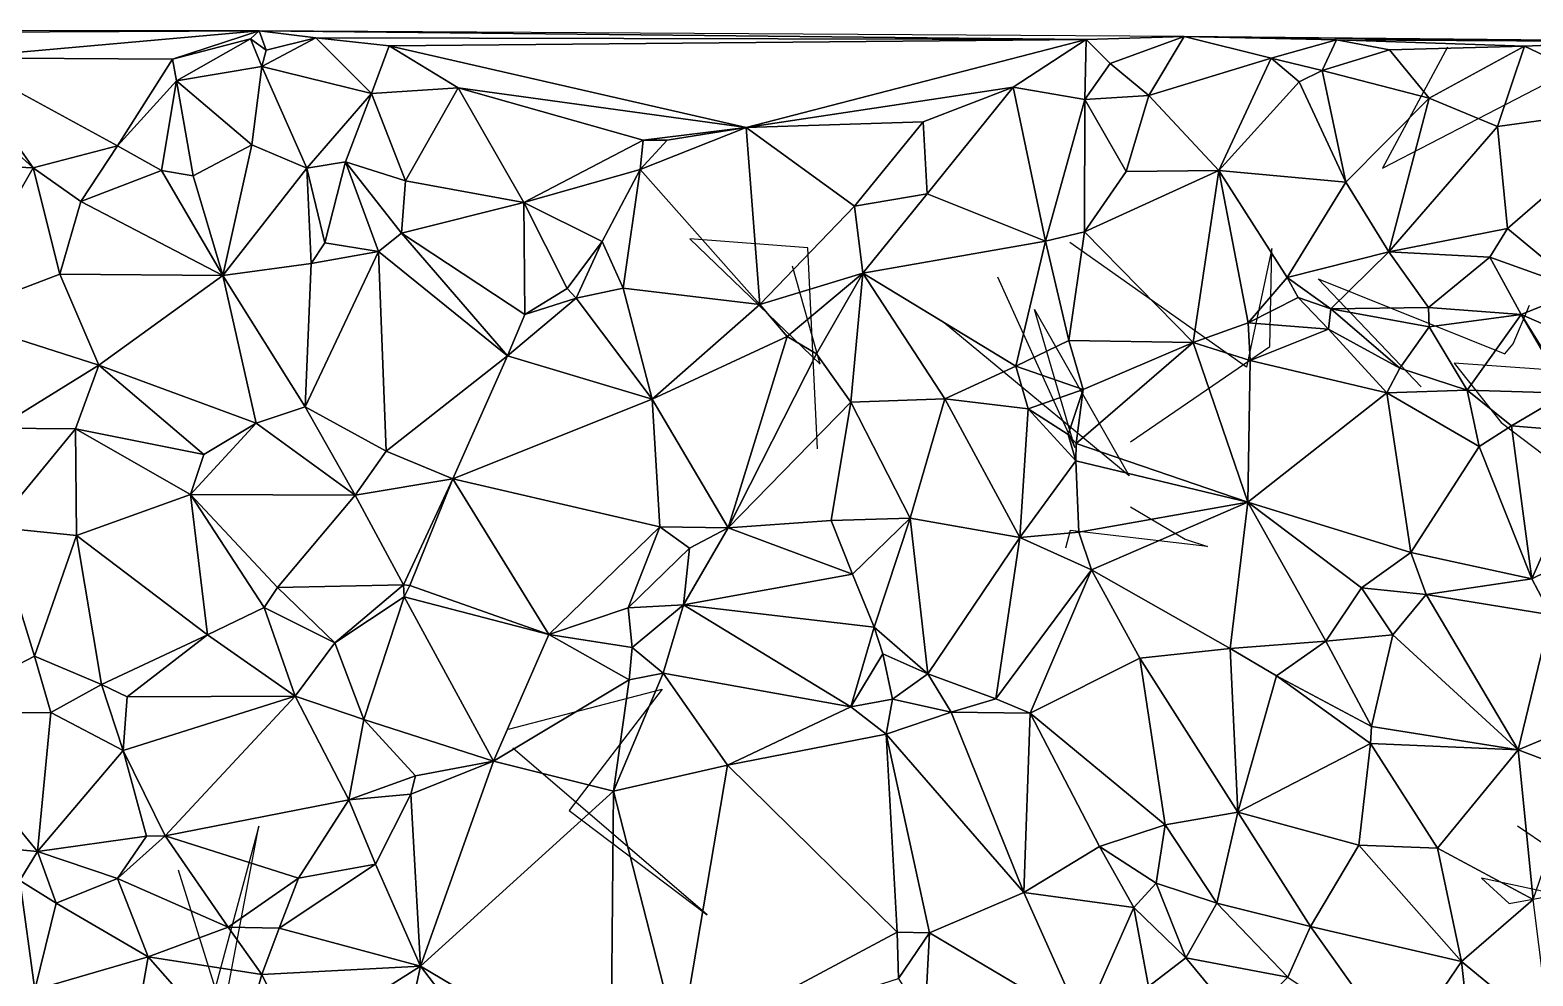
# Model space of a CAD drawing. Header units: metres. Extents: x -15.6 to 15.7, y -15.7 to 15.8.
# Drawn here: x -1.67 to 9.44, y 7.98 to 14.98 of the extents above; entities that cross this region are included whole.
import ezdxf

# ---------------------------------------------------------------- set-up
doc = ezdxf.new("R2010")
doc.units = ezdxf.units.M
doc.layers.add('CRACKS', color=1, linetype='Continuous')
doc.layers.add('STREET_MESH', color=7, linetype='Continuous')

msp = doc.modelspace()

# ---------------------------------------------------------------- linework, layer by layer
at = {"layer": 'CRACKS'}
for points in [[(8.812, 14.851, 0.1), (8.331, 13.956, 0.1), (9.742, 14.685, 0.1), (10.006, 14.154, 0.1), (9.6, 13.325, 0.1)], [(4.155, 11.879, 0.1), (4.084, 13.367, 0.1), (3.211, 13.434, 0.1), (4.173, 12.506, 0.1), (3.969, 13.231, 0.1)], [(6.469, 11.932, 0.1), (7.5, 12.636, 0.1), (7.513, 13.361, 0.1), (7.327, 12.483, 0.1), (6.02, 13.406, 0.1)], [(5.485, 13.151, 0.1), (6.056, 11.889, 0.1), (5.76, 12.91, 0.1), (6.459, 11.68, 0.1), (5.092, 12.811, 0.1)], [(8.618, 12.338, 0.1), (7.856, 13.137, 0.1), (9.237, 12.582, 0.1), (9.299, 12.656, 0.1), (9.419, 12.943, 0.1)], [(9.564, 12.137, 0.1), (10.564, 12.393, 0.1), (8.862, 12.514, 0.1), (9.21, 12.075, 0.1), (9.679, 11.718, 0.1)], [(6.469, 11.45, 0.1), (6.874, 11.211, 0.1), (7.039, 11.156, 0.1), (6.022, 11.274, 0.1), (5.988, 11.143, 0.1)], [(1.869, 9.804, 0.1), (3.006, 10.1, 0.1), (2.318, 9.202, 0.1), (3.339, 8.431, 0.1), (1.902, 9.664, 0.1)], [(-0.573, 8.764, 0.1), (-0.239, 7.696, 0.1), (0.023, 9.088, 0.1), (-0.383, 7.578, 0.1), (-0.652, 7.85, 0.1)], [(9.33, 9.089, 0.1), (10.287, 8.439, 0.1), (9.063, 8.702, 0.1), (9.268, 8.514, 0.1), (10.321, 8.707, 0.1)]]:
    msp.add_polyline3d(points, dxfattribs=at)
at = {"layer": 'STREET_MESH'}
for points in [[(-5.147, 14.947), (0.025, 14.972), (-8.752, 14.978)], [(-5.147, 14.947), (-2.218, 14.773), (0.025, 14.972)], [(-2.218, 14.773), (-0.614, 14.762), (0.025, 14.972)], [(0.025, 14.972), (-0.614, 14.762), (-0.037, 14.913)], [(-0.614, 14.762), (-0.586, 14.601), (-0.037, 14.913)], [(-0.586, 14.601), (0.045, 14.709), (-0.037, 14.913)], [(0.078, 14.828), (0.025, 14.972), (-0.037, 14.913)], [(0.045, 14.709), (0.078, 14.828), (-0.037, 14.913)], [(6.866, 14.929), (0.025, 14.972), (6.141, 14.908)], [(0.025, 14.972), (0.444, 14.92), (6.141, 14.908)], [(0.078, 14.828), (0.444, 14.92), (0.025, 14.972)], [(0.045, 14.709), (0.856, 14.509), (0.444, 14.92)], [(0.078, 14.828), (0.045, 14.709), (0.444, 14.92)], [(0.444, 14.92), (0.986, 14.862), (6.141, 14.908)], [(0.444, 14.92), (0.856, 14.509), (0.986, 14.862)], [(0.986, 14.862), (3.626, 14.257), (6.141, 14.908)], [(3.626, 14.257), (5.602, 14.555), (6.141, 14.908)], [(5.602, 14.555), (6.132, 14.463), (6.141, 14.908)], [(6.132, 14.463), (6.318, 14.729), (6.141, 14.908)], [(6.318, 14.729), (6.866, 14.929), (6.141, 14.908)], [(6.318, 14.729), (6.604, 14.493), (6.866, 14.929)], [(6.604, 14.493), (7.508, 14.769), (6.866, 14.929)], [(10.211, 14.894), (13.34, 14.865), (6.866, 14.929)], [(7.991, 14.904), (10.211, 14.894), (6.866, 14.929)], [(7.508, 14.769), (7.991, 14.904), (6.866, 14.929)], [(7.508, 14.769), (7.885, 14.678), (7.991, 14.904)], [(7.885, 14.678), (8.384, 14.83), (7.991, 14.904)], [(10.211, 14.894), (7.991, 14.904), (9.382, 14.859)], [(7.991, 14.904), (8.384, 14.83), (9.382, 14.859)], [(10.211, 14.894), (9.382, 14.859), (10.307, 14.42)], [(0.856, 14.509), (1.497, 14.549), (0.986, 14.862)], [(1.497, 14.549), (3.626, 14.257), (0.986, 14.862)], [(7.885, 14.678), (8.676, 14.473), (8.384, 14.83)], [(8.384, 14.83), (8.676, 14.473), (9.382, 14.859)], [(8.676, 14.473), (9.182, 14.265), (9.382, 14.859)], [(9.382, 14.859), (9.182, 14.265), (10.307, 14.42)], [(-2.218, 14.773), (-2.244, 14.501), (-1.645, 13.958)], [(-1.022, 14.122), (-2.218, 14.773), (-1.645, 13.958)], [(-1.022, 14.122), (-0.614, 14.762), (-2.218, 14.773)], [(-1.022, 14.122), (-0.586, 14.601), (-0.614, 14.762)], [(-0.586, 14.601), (-0.029, 14.128), (0.045, 14.709)], [(-0.029, 14.128), (0.379, 13.956), (0.045, 14.709)], [(0.045, 14.709), (0.379, 13.956), (0.856, 14.509)], [(6.318, 14.729), (6.132, 14.463), (6.604, 14.493)], [(7.122, 13.939), (7.508, 14.769), (6.604, 14.493)], [(7.508, 14.769), (7.122, 13.939), (7.715, 14.595)], [(7.885, 14.678), (7.508, 14.769), (7.715, 14.595)], [(8.062, 13.853), (7.885, 14.678), (7.715, 14.595)], [(8.676, 14.473), (7.885, 14.678), (8.062, 13.853)], [(-1.022, 14.122), (-0.695, 13.938), (-0.586, 14.601)], [(-0.695, 13.938), (-0.461, 13.899), (-0.586, 14.601)], [(-0.586, 14.601), (-0.461, 13.899), (-0.029, 14.128)], [(7.122, 13.939), (8.062, 13.853), (7.715, 14.595)], [(-2.244, 14.501), (-2.743, 14.008), (-1.645, 13.958)], [(0.379, 13.956), (0.665, 14.002), (0.856, 14.509)], [(0.665, 14.002), (1.107, 13.862), (0.856, 14.509)], [(1.107, 13.862), (1.497, 14.549), (0.856, 14.509)], [(1.107, 13.862), (1.983, 13.701), (1.497, 14.549)], [(1.497, 14.549), (2.865, 14.164), (3.626, 14.257)], [(1.497, 14.549), (1.983, 13.701), (2.865, 14.164)], [(4.936, 14.299), (5.602, 14.555), (3.626, 14.257)], [(4.936, 14.299), (4.966, 13.765), (5.602, 14.555)], [(5.602, 14.555), (4.966, 13.765), (5.841, 13.415)], [(6.132, 14.463), (5.602, 14.555), (5.841, 13.415)], [(6.128, 13.484), (6.132, 14.463), (5.841, 13.415)], [(6.132, 14.463), (6.128, 13.484), (6.438, 13.932)], [(6.604, 14.493), (6.132, 14.463), (6.438, 13.932)], [(7.122, 13.939), (6.604, 14.493), (6.438, 13.932)], [(8.676, 14.473), (8.062, 13.853), (8.38, 13.337)], [(8.676, 14.473), (8.38, 13.337), (9.182, 14.265)], [(9.182, 14.265), (9.256, 13.51), (10.307, 14.42)], [(9.256, 13.51), (9.805, 13.054), (10.307, 14.42)], [(3.626, 14.257), (3.042, 14.164), (2.842, 13.947)], [(3.727, 12.946), (3.626, 14.257), (2.842, 13.947)], [(2.865, 14.164), (3.042, 14.164), (3.626, 14.257)], [(4.429, 13.675), (4.936, 14.299), (3.626, 14.257)], [(3.727, 12.946), (4.429, 13.675), (3.626, 14.257)], [(4.429, 13.675), (4.966, 13.765), (4.936, 14.299)], [(8.38, 13.337), (9.256, 13.51), (9.182, 14.265)], [(-1.293, 13.709), (-1.022, 14.122), (-1.645, 13.958)], [(-1.293, 13.709), (-0.695, 13.938), (-1.022, 14.122)], [(-0.029, 14.128), (-0.461, 13.899), (-0.243, 13.162)], [(0.379, 13.956), (-0.029, 14.128), (-0.243, 13.162)], [(2.865, 14.164), (1.983, 13.701), (2.842, 13.947)], [(3.042, 14.164), (2.865, 14.164), (2.842, 13.947)], [(-2.743, 14.008), (-2.275, 12.855), (-1.645, 13.958)], [(0.379, 13.956), (0.512, 13.403), (0.665, 14.002)], [(0.665, 14.002), (0.512, 13.403), (0.909, 13.34)], [(1.079, 13.474), (0.665, 14.002), (0.909, 13.34)], [(1.107, 13.862), (0.665, 14.002), (1.079, 13.474)], [(-2.275, 12.855), (-1.448, 13.171), (-1.645, 13.958)], [(-1.448, 13.171), (-1.293, 13.709), (-1.645, 13.958)], [(-0.695, 13.938), (-1.293, 13.709), (-0.243, 13.162)], [(-0.461, 13.899), (-0.695, 13.938), (-0.243, 13.162)], [(0.411, 13.251), (0.379, 13.956), (-0.243, 13.162)], [(0.512, 13.403), (0.379, 13.956), (0.411, 13.251)], [(1.983, 13.701), (2.563, 13.412), (2.842, 13.947)], [(2.563, 13.412), (2.718, 13.068), (2.842, 13.947)], [(2.718, 13.068), (3.727, 12.946), (2.842, 13.947)], [(7.122, 13.939), (6.128, 13.484), (6.931, 12.665)], [(6.128, 13.484), (7.122, 13.939), (6.438, 13.932)], [(7.338, 12.811), (7.122, 13.939), (6.931, 12.665)], [(7.628, 13.147), (8.062, 13.853), (7.122, 13.939)], [(7.338, 12.811), (7.628, 13.147), (7.122, 13.939)], [(1.107, 13.862), (1.079, 13.474), (1.983, 13.701)], [(8.062, 13.853), (7.628, 13.147), (8.38, 13.337)], [(-0.243, 13.162), (-1.293, 13.709), (-1.448, 13.171)], [(1.983, 13.701), (1.079, 13.474), (1.99, 12.874)], [(2.304, 13.066), (1.983, 13.701), (1.99, 12.874)], [(2.304, 13.066), (2.563, 13.412), (1.983, 13.701)], [(4.429, 13.675), (3.727, 12.946), (4.489, 13.178)], [(4.966, 13.765), (4.429, 13.675), (4.489, 13.178)], [(4.966, 13.765), (4.489, 13.178), (5.841, 13.415)], [(1.863, 12.566), (1.079, 13.474), (0.909, 13.34)], [(1.079, 13.474), (1.863, 12.566), (1.99, 12.874)], [(6.014, 12.681), (6.128, 13.484), (5.841, 13.415)], [(6.128, 13.484), (6.014, 12.681), (6.931, 12.665)], [(9.125, 13.297), (9.256, 13.51), (8.38, 13.337)], [(9.256, 13.51), (9.125, 13.297), (9.805, 13.054)], [(0.909, 13.34), (0.411, 13.251), (0.366, 12.191)], [(0.964, 11.861), (0.909, 13.34), (0.366, 12.191)], [(0.512, 13.403), (0.411, 13.251), (0.909, 13.34)], [(0.964, 11.861), (1.863, 12.566), (0.909, 13.34)], [(2.304, 13.066), (2.369, 12.994), (2.563, 13.412)], [(2.563, 13.412), (2.369, 12.994), (2.718, 13.068)], [(4.489, 13.178), (5.621, 12.49), (5.841, 13.415)], [(5.621, 12.49), (6.014, 12.681), (5.841, 13.415)], [(7.628, 13.147), (7.949, 12.915), (8.38, 13.337)], [(7.949, 12.915), (8.673, 12.925), (8.38, 13.337)], [(8.673, 12.925), (9.125, 13.297), (8.38, 13.337)], [(0.411, 13.251), (-0.243, 13.162), (0.366, 12.191)], [(9.125, 13.297), (8.673, 12.925), (9.358, 12.872)], [(9.125, 13.297), (9.358, 12.872), (9.805, 13.054)], [(-1.16, 12.499), (-1.448, 13.171), (-2.275, 12.855)], [(-1.16, 12.499), (-0.243, 13.162), (-1.448, 13.171)], [(-1.16, 12.499), (0.004, 12.069), (-0.243, 13.162)], [(-0.243, 13.162), (0.004, 12.069), (0.366, 12.191)], [(4.489, 13.178), (3.727, 12.946), (3.929, 12.709)], [(4.147, 12.582), (4.489, 13.178), (3.929, 12.709)], [(4.147, 12.582), (4.402, 12.225), (4.489, 13.178)], [(4.402, 12.225), (5.097, 12.25), (4.489, 13.178)], [(4.489, 13.178), (5.097, 12.25), (5.621, 12.49)], [(7.338, 12.811), (7.708, 12.999), (7.628, 13.147)], [(7.708, 12.999), (7.949, 12.915), (7.628, 13.147)], [(2.369, 12.994), (2.304, 13.066), (1.99, 12.874)], [(2.718, 13.068), (2.369, 12.994), (2.933, 12.247)], [(3.727, 12.946), (2.718, 13.068), (2.933, 12.247)], [(9.358, 12.872), (10.004, 12.591), (9.805, 13.054)], [(2.369, 12.994), (1.863, 12.566), (2.933, 12.247)], [(1.863, 12.566), (2.369, 12.994), (1.99, 12.874)], [(3.929, 12.709), (3.727, 12.946), (2.933, 12.247)], [(7.708, 12.999), (7.338, 12.811), (7.932, 12.765)], [(7.949, 12.915), (7.708, 12.999), (7.932, 12.765)], [(8.46, 12.476), (7.949, 12.915), (7.932, 12.765)], [(8.676, 12.782), (8.673, 12.925), (7.949, 12.915)], [(8.676, 12.782), (7.949, 12.915), (8.46, 12.476)], [(8.673, 12.925), (8.676, 12.782), (9.358, 12.872)], [(-1.915, 12.031), (-1.16, 12.499), (-2.275, 12.855)], [(7.353, 12.533), (7.338, 12.811), (6.931, 12.665)], [(7.338, 12.811), (7.353, 12.533), (7.932, 12.765)], [(8.957, 12.313), (8.676, 12.782), (8.46, 12.476)], [(8.676, 12.782), (8.957, 12.313), (9.358, 12.872)], [(9.358, 12.872), (8.957, 12.313), (9.695, 12.29)], [(10.004, 12.591), (9.358, 12.872), (9.707, 12.309)], [(9.358, 12.872), (9.695, 12.29), (9.707, 12.309)], [(3.494, 11.294), (3.929, 12.709), (2.933, 12.247)], [(3.494, 11.294), (4.147, 12.582), (3.929, 12.709)], [(5.621, 12.49), (6.118, 12.318), (6.014, 12.681)], [(6.014, 12.681), (6.118, 12.318), (6.931, 12.665)], [(7.353, 12.533), (8.364, 12.294), (7.932, 12.765)], [(8.364, 12.294), (8.46, 12.476), (7.932, 12.765)], [(0.964, 11.861), (1.459, 11.656), (1.863, 12.566)], [(1.863, 12.566), (1.459, 11.656), (2.933, 12.247)], [(4.147, 12.582), (3.494, 11.294), (4.402, 12.225)], [(6.066, 11.919), (7.337, 11.484), (6.931, 12.665)], [(6.118, 12.318), (6.066, 11.919), (6.931, 12.665)], [(7.337, 11.484), (7.353, 12.533), (6.931, 12.665)], [(-1.16, 12.499), (-1.915, 12.031), (-1.332, 12.026)], [(-0.382, 11.837), (-1.16, 12.499), (-1.332, 12.026)], [(-0.382, 11.837), (0.004, 12.069), (-1.16, 12.499)], [(5.621, 12.49), (5.097, 12.25), (5.713, 12.176)], [(6.118, 12.318), (5.621, 12.49), (5.713, 12.176)], [(8.364, 12.294), (7.353, 12.533), (7.337, 11.484)], [(8.364, 12.294), (8.957, 12.313), (8.46, 12.476)], [(1.459, 11.656), (2.989, 11.301), (2.933, 12.247)], [(2.989, 11.301), (3.494, 11.294), (2.933, 12.247)], [(4.402, 12.225), (3.494, 11.294), (4.255, 11.349)], [(4.402, 12.225), (4.255, 11.349), (4.84, 11.365)], [(5.097, 12.25), (4.402, 12.225), (4.84, 11.365)], [(5.097, 12.25), (4.84, 11.365), (5.65, 11.222)], [(5.097, 12.25), (5.65, 11.222), (5.713, 12.176)], [(6.008, 11.985), (6.118, 12.318), (5.713, 12.176)], [(6.066, 11.919), (6.118, 12.318), (6.008, 11.985)], [(8.542, 11.112), (8.364, 12.294), (7.337, 11.484)], [(8.957, 12.313), (8.364, 12.294), (9.047, 11.896)], [(9.047, 11.896), (8.364, 12.294), (8.542, 11.112)], [(9.695, 12.29), (8.957, 12.313), (9.286, 12.05)], [(9.286, 12.05), (8.957, 12.313), (9.047, 11.896)], [(9.695, 12.29), (9.286, 12.05), (9.913, 11.998)], [(0.004, 12.069), (0.736, 11.535), (0.366, 12.191)], [(0.736, 11.535), (0.964, 11.861), (0.366, 12.191)], [(5.65, 11.222), (6.065, 11.791), (5.713, 12.176)], [(6.065, 11.791), (6.008, 11.985), (5.713, 12.176)], [(-1.915, 12.031), (-1.931, 11.299), (-1.332, 12.026)], [(-1.931, 11.299), (-1.325, 11.238), (-1.332, 12.026)], [(-1.325, 11.238), (-0.481, 11.541), (-1.332, 12.026)], [(-0.481, 11.541), (-0.382, 11.837), (-1.332, 12.026)], [(0.004, 12.069), (-0.382, 11.837), (-0.481, 11.541)], [(0.736, 11.535), (0.004, 12.069), (-0.481, 11.541)], [(9.436, 10.917), (9.286, 12.05), (9.047, 11.896)], [(9.286, 12.05), (9.436, 10.917), (9.913, 11.998)], [(6.065, 11.791), (6.066, 11.919), (6.008, 11.985)], [(6.066, 11.919), (6.065, 11.791), (7.337, 11.484)], [(9.436, 10.917), (9.047, 11.896), (8.542, 11.112)], [(9.436, 10.917), (10.254, 11.317), (9.913, 11.998)], [(0.964, 11.861), (0.736, 11.535), (1.459, 11.656)], [(6.088, 11.263), (6.065, 11.791), (5.65, 11.222)], [(6.065, 11.791), (6.088, 11.263), (7.337, 11.484)], [(1.459, 11.656), (0.736, 11.535), (1.094, 10.874)], [(1.139, 10.869), (1.459, 11.656), (1.094, 10.874)], [(1.459, 11.656), (1.139, 10.869), (2.167, 10.506)], [(2.989, 11.301), (1.459, 11.656), (2.167, 10.506)], [(-0.481, 11.541), (-1.325, 11.238), (-0.357, 10.503)], [(0.064, 10.706), (-0.481, 11.541), (-0.357, 10.503)], [(0.064, 10.706), (0.161, 10.852), (-0.481, 11.541)], [(0.161, 10.852), (0.736, 11.535), (-0.481, 11.541)], [(0.736, 11.535), (0.161, 10.852), (1.094, 10.874)], [(6.088, 11.263), (6.181, 10.985), (7.337, 11.484)], [(6.181, 10.985), (7.206, 10.401), (7.337, 11.484)], [(7.206, 10.401), (7.914, 10.455), (7.337, 11.484)], [(8.542, 11.112), (7.337, 11.484), (8.176, 10.851)], [(7.337, 11.484), (7.914, 10.455), (8.176, 10.851)], [(3.494, 11.294), (4.414, 10.951), (4.255, 11.349)], [(4.255, 11.349), (4.414, 10.951), (4.84, 11.365)], [(4.414, 10.951), (4.573, 10.559), (4.84, 11.365)], [(4.573, 10.559), (4.97, 10.215), (4.84, 11.365)], [(4.84, 11.365), (4.97, 10.215), (5.65, 11.222)], [(-1.636, 10.344), (-1.931, 11.299), (-2.45, 9.921)], [(-1.931, 11.299), (-1.636, 10.344), (-1.325, 11.238)], [(-1.636, 10.344), (-1.141, 10.136), (-1.325, 11.238)], [(-1.325, 11.238), (-1.141, 10.136), (-0.357, 10.503)], [(2.754, 10.702), (2.989, 11.301), (2.167, 10.506)], [(3.207, 11.143), (2.989, 11.301), (2.754, 10.702)], [(3.207, 11.143), (3.494, 11.294), (2.989, 11.301)], [(3.494, 11.294), (3.207, 11.143), (3.163, 10.724)], [(4.414, 10.951), (3.494, 11.294), (3.163, 10.724)], [(6.181, 10.985), (6.088, 11.263), (5.65, 11.222)], [(9.436, 10.917), (9.576, 10.651), (10.254, 11.317)], [(3.207, 11.143), (2.754, 10.702), (3.163, 10.724)], [(4.97, 10.215), (5.473, 10.029), (5.65, 11.222)], [(5.473, 10.029), (6.181, 10.985), (5.65, 11.222)], [(8.656, 10.802), (8.542, 11.112), (8.176, 10.851)], [(8.656, 10.802), (9.436, 10.917), (8.542, 11.112)], [(4.573, 10.559), (4.414, 10.951), (3.163, 10.724)], [(6.181, 10.985), (5.473, 10.029), (5.726, 9.924)], [(6.181, 10.985), (5.726, 9.924), (6.539, 10.331)], [(7.206, 10.401), (6.181, 10.985), (6.539, 10.331)], [(9.576, 10.651), (9.436, 10.917), (8.656, 10.802)], [(0.161, 10.852), (0.064, 10.706), (0.586, 10.444)], [(0.161, 10.852), (0.586, 10.444), (1.094, 10.874)], [(0.586, 10.444), (1.098, 10.783), (1.094, 10.874)], [(1.098, 10.783), (0.586, 10.444), (0.8, 9.877)], [(1.098, 10.783), (0.8, 9.877), (1.758, 9.567)], [(1.098, 10.783), (1.139, 10.869), (1.094, 10.874)], [(1.139, 10.869), (1.098, 10.783), (2.167, 10.506)], [(1.098, 10.783), (1.758, 9.567), (2.167, 10.506)], [(7.914, 10.455), (8.408, 10.502), (8.176, 10.851)], [(8.408, 10.502), (8.656, 10.802), (8.176, 10.851)], [(8.656, 10.802), (8.408, 10.502), (9.335, 9.653)], [(9.576, 10.651), (8.656, 10.802), (9.335, 9.653)], [(0.291, 10.048), (0.064, 10.706), (-0.357, 10.503)], [(0.586, 10.444), (0.064, 10.706), (0.291, 10.048)], [(2.783, 10.409), (2.754, 10.702), (2.167, 10.506)], [(2.754, 10.702), (2.783, 10.409), (3.163, 10.724)], [(2.783, 10.409), (3.013, 10.22), (3.163, 10.724)], [(3.013, 10.22), (4.401, 9.969), (3.163, 10.724)], [(4.401, 9.969), (4.573, 10.559), (3.163, 10.724)], [(4.637, 10.363), (4.573, 10.559), (4.401, 9.969)], [(4.573, 10.559), (4.637, 10.363), (4.97, 10.215)], [(9.635, 9.778), (9.576, 10.651), (9.335, 9.653)], [(-1.141, 10.136), (-0.951, 10.044), (-0.357, 10.503)], [(-0.951, 10.044), (0.291, 10.048), (-0.357, 10.503)], [(1.758, 9.567), (2.763, 10.17), (2.167, 10.506)], [(2.763, 10.17), (2.783, 10.409), (2.167, 10.506)], [(7.914, 10.455), (7.206, 10.401), (7.549, 10.199)], [(8.252, 9.825), (7.914, 10.455), (7.549, 10.199)], [(7.914, 10.455), (8.252, 9.825), (8.408, 10.502)], [(8.408, 10.502), (8.252, 9.825), (9.335, 9.653)], [(-1.515, 9.927), (-1.636, 10.344), (-2.45, 9.921)], [(-1.141, 10.136), (-1.636, 10.344), (-1.515, 9.927)], [(0.8, 9.877), (0.586, 10.444), (0.291, 10.048)], [(2.763, 10.17), (3.013, 10.22), (2.783, 10.409)], [(4.709, 10.028), (4.637, 10.363), (4.401, 9.969)], [(4.637, 10.363), (4.709, 10.028), (4.97, 10.215)], [(7.263, 9.192), (7.206, 10.401), (6.539, 10.331)], [(7.206, 10.401), (7.263, 9.192), (7.549, 10.199)], [(5.726, 9.924), (6.725, 9.096), (6.539, 10.331)], [(6.725, 9.096), (7.263, 9.192), (6.539, 10.331)], [(-0.979, 9.646), (-1.141, 10.136), (-1.515, 9.927)], [(-0.979, 9.646), (-0.951, 10.044), (-1.141, 10.136)], [(2.763, 10.17), (1.758, 9.567), (2.645, 9.346)], [(3.488, 9.539), (3.013, 10.22), (2.645, 9.346)], [(3.013, 10.22), (2.763, 10.17), (2.645, 9.346)], [(4.401, 9.969), (3.013, 10.22), (3.488, 9.539)], [(4.97, 10.215), (4.709, 10.028), (5.142, 9.93)], [(5.473, 10.029), (4.97, 10.215), (5.142, 9.93)], [(7.263, 9.192), (8.244, 9.699), (7.549, 10.199)], [(8.244, 9.699), (8.252, 9.825), (7.549, 10.199)], [(-0.979, 9.646), (-0.669, 9.016), (0.291, 10.048)], [(-0.951, 10.044), (-0.979, 9.646), (0.291, 10.048)], [(-0.669, 9.016), (0.69, 9.281), (0.291, 10.048)], [(0.69, 9.281), (0.8, 9.877), (0.291, 10.048)], [(4.709, 10.028), (4.401, 9.969), (4.663, 9.768)], [(4.709, 10.028), (4.663, 9.768), (5.142, 9.93)], [(5.726, 9.924), (5.473, 10.029), (5.142, 9.93)], [(-2.863, 9.018), (-1.614, 8.899), (-2.45, 9.921)], [(-1.614, 8.899), (-1.515, 9.927), (-2.45, 9.921)], [(-0.979, 9.646), (-1.515, 9.927), (-1.614, 8.899)], [(4.663, 9.768), (4.401, 9.969), (3.488, 9.539)], [(4.663, 9.768), (5.681, 8.597), (5.142, 9.93)], [(5.681, 8.597), (5.726, 9.924), (5.142, 9.93)], [(5.726, 9.924), (5.681, 8.597), (6.239, 8.936)], [(6.725, 9.096), (5.726, 9.924), (6.239, 8.936)], [(0.8, 9.877), (0.69, 9.281), (1.183, 9.459)], [(0.8, 9.877), (1.183, 9.459), (1.758, 9.567)], [(8.252, 9.825), (8.244, 9.699), (9.335, 9.653)], [(4.744, 8.302), (4.663, 9.768), (3.488, 9.539)], [(5.681, 8.597), (4.663, 9.768), (4.983, 8.297)], [(4.663, 9.768), (4.744, 8.302), (4.983, 8.297)], [(8.156, 8.947), (8.244, 9.699), (7.263, 9.192)], [(8.244, 9.699), (8.156, 8.947), (8.739, 8.924)], [(9.335, 9.653), (8.244, 9.699), (8.739, 8.924)], [(9.635, 9.778), (9.335, 9.653), (9.771, 9.486)], [(-0.808, 9.014), (-0.979, 9.646), (-1.614, 8.899)], [(-0.979, 9.646), (-0.808, 9.014), (-0.669, 9.016)], [(1.183, 9.459), (1.147, 9.323), (1.758, 9.567)], [(1.147, 9.323), (1.218, 8.052), (1.758, 9.567)], [(1.758, 9.567), (1.218, 8.052), (2.645, 9.346)], [(9.445, 8.544), (9.335, 9.653), (8.739, 8.924)], [(9.335, 9.653), (9.445, 8.544), (9.771, 9.486)], [(0.69, 9.281), (1.147, 9.323), (1.183, 9.459)], [(3.488, 9.539), (2.645, 9.346), (3.133, 7.441)], [(4.744, 8.302), (3.488, 9.539), (3.133, 7.441)], [(1.218, 8.052), (2.626, 7.216), (2.645, 9.346)], [(2.645, 9.346), (2.626, 7.216), (3.133, 7.441)], [(0.69, 9.281), (-0.669, 9.016), (0.317, 8.703)], [(0.69, 9.281), (0.317, 8.703), (0.886, 8.807)], [(1.147, 9.323), (0.69, 9.281), (0.886, 8.807)], [(1.218, 8.052), (1.147, 9.323), (0.886, 8.807)], [(7.263, 9.192), (6.725, 9.096), (7.107, 8.518)], [(7.799, 8.345), (7.263, 9.192), (7.107, 8.518)], [(7.799, 8.345), (8.156, 8.947), (7.263, 9.192)], [(-2.863, 9.018), (-1.744, 8.686), (-1.614, 8.899)], [(-1.021, 8.701), (-0.808, 9.014), (-1.614, 8.899)], [(-0.669, 9.016), (-1.021, 8.701), (-0.203, 8.34)], [(-0.669, 9.016), (-0.808, 9.014), (-1.021, 8.701)], [(0.317, 8.703), (-0.669, 9.016), (-0.203, 8.34)], [(6.658, 8.665), (6.725, 9.096), (6.239, 8.936)], [(6.725, 9.096), (6.658, 8.665), (7.107, 8.518)], [(-1.744, 8.686), (-1.476, 8.517), (-1.614, 8.899)], [(-1.476, 8.517), (-1.021, 8.701), (-1.614, 8.899)], [(5.681, 8.597), (6.493, 8.486), (6.239, 8.936)], [(6.493, 8.486), (6.658, 8.665), (6.239, 8.936)], [(8.917, 8.086), (8.156, 8.947), (7.799, 8.345)], [(8.156, 8.947), (8.917, 8.086), (8.739, 8.924)], [(8.917, 8.086), (9.445, 8.544), (8.739, 8.924)], [(0.174, 8.333), (1.218, 8.052), (0.886, 8.807)], [(0.317, 8.703), (0.174, 8.333), (0.886, 8.807)], [(-1.744, 8.686), (-2.963, 8.116), (-1.632, 7.877)], [(-1.476, 8.517), (-1.744, 8.686), (-1.632, 7.877)], [(-1.021, 8.701), (-1.476, 8.517), (-0.795, 8.12)], [(-1.021, 8.701), (-0.795, 8.12), (-0.203, 8.34)], [(0.174, 8.333), (0.317, 8.703), (-0.203, 8.34)], [(5.681, 8.597), (4.983, 8.297), (6.113, 7.628)], [(6.493, 8.486), (5.681, 8.597), (6.113, 7.628)], [(6.878, 8.113), (6.658, 8.665), (6.493, 8.486)], [(6.658, 8.665), (6.878, 8.113), (7.107, 8.518)], [(-0.795, 8.12), (-1.476, 8.517), (-1.632, 7.877)], [(6.601, 7.901), (6.493, 8.486), (6.113, 7.628)], [(6.601, 7.901), (6.878, 8.113), (6.493, 8.486)], [(6.878, 8.113), (7.632, 7.969), (7.107, 8.518)], [(7.632, 7.969), (7.799, 8.345), (7.107, 8.518)], [(9.445, 8.544), (8.917, 8.086), (9.573, 7.545)], [(-0.795, 8.12), (0.045, 7.989), (-0.203, 8.34)], [(0.045, 7.989), (0.174, 8.333), (-0.203, 8.34)], [(7.632, 7.969), (8.461, 7.416), (7.799, 8.345)], [(8.461, 7.416), (8.917, 8.086), (7.799, 8.345)], [(0.174, 8.333), (0.045, 7.989), (1.218, 8.052)], [(4.754, 7.959), (4.744, 8.302), (3.133, 7.441)], [(4.744, 8.302), (4.754, 7.959), (4.983, 8.297)], [(4.983, 8.297), (4.754, 7.959), (4.948, 7.639)], [(4.983, 8.297), (4.948, 7.639), (6.113, 7.628)], [(-2.963, 8.116), (-1.673, 7.277), (-1.632, 7.877)], [(-0.915, 7.434), (-0.795, 8.12), (-1.632, 7.877)], [(-0.133, 7.366), (-0.795, 8.12), (-0.915, 7.434)], [(-0.133, 7.366), (0.045, 7.989), (-0.795, 8.12)], [(6.878, 8.113), (6.601, 7.901), (7.281, 7.624)], [(7.632, 7.969), (6.878, 8.113), (7.281, 7.624)], [(0.045, 7.989), (0.299, 7.466), (1.218, 8.052)], [(1.218, 8.052), (0.299, 7.466), (1.073, 7.382)], [(1.218, 8.052), (1.073, 7.382), (2.041, 6.974)], [(2.626, 7.216), (1.218, 8.052), (2.041, 6.974)], [(8.966, 7.643), (8.917, 8.086), (8.461, 7.416)], [(8.917, 8.086), (8.966, 7.643), (9.573, 7.545)], [(0.045, 7.989), (-0.133, 7.366), (0.299, 7.466)]]:
    msp.add_3dface(points, dxfattribs=at)

doc.saveas('drawing.dxf')
